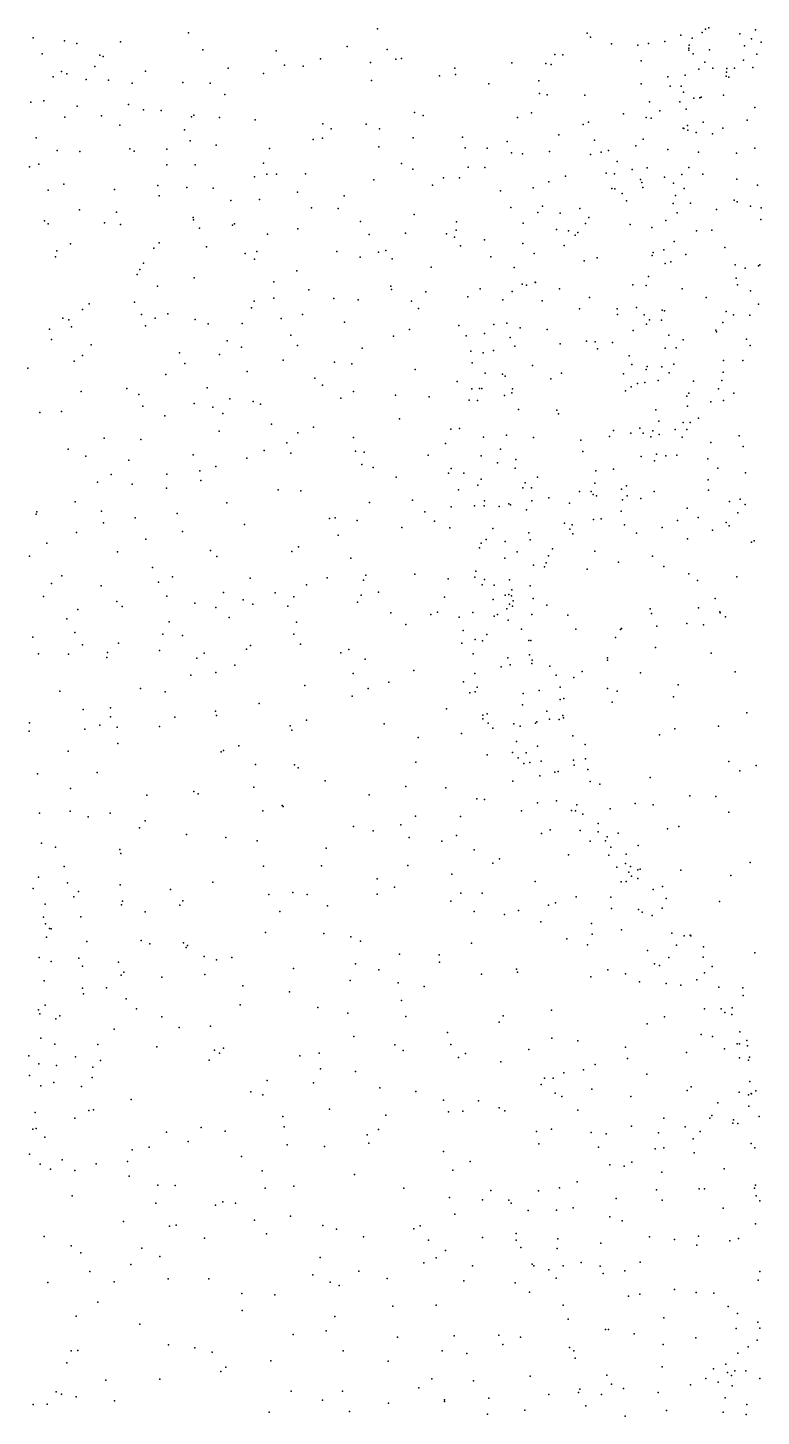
# Model space of a CAD drawing. Header units: metres. Extents: x -25 to 25, y -27.7 to 27.8.
# Drawn here: x 0.914 to 2.327, y -10.716 to -8.041 of the extents above; entities that cross this region are included whole.
import ezdxf

# ---------------------------------------------------------------- set-up
doc = ezdxf.new("R2010")
doc.units = ezdxf.units.M

msp = doc.modelspace()

# ---------------------------------------------------------------- linework, layer by layer
for p in [(1.5879, -8.0434, 19.661), (2.2195, -8.044, 19.3294), (2.2261, -8.0414, 16.4062), (2.3162, -8.0456, 19.0954), (0.9241, -8.0607, 20.0371), (0.9846, -8.0667, 15.1627), (1.0082, -8.0714, 3.7631), (1.0926, -8.0682, 15.3786), (1.2236, -8.0511, 19.6787), (1.9919, -8.0517, 16.2784), (1.9979, -8.0593, 15.8552), (2.0382, -8.0723, 19.4745), (2.0895, -8.0747, -0.6479), (2.1098, -8.072, 19.4254), (2.1414, -8.0677, 16.0892), (2.1718, -8.0554, 18.2782), (2.1881, -8.0747, 16.2258), (2.1942, -8.0617, 18.1756), (2.2132, -8.0503, 16.2847), (2.2856, -8.0531, 18.6816), (2.308, -8.0628, 17.4628), (2.327, -8.069, 4.568), (0.9413, -8.0916, 0.4979), (1.0526, -8.0943, 19.7585), (1.0588, -8.0967, 15.1942), (1.2512, -8.0839, 15.4695), (1.3926, -8.0861, 19.663), (1.4776, -8.1012, 19.6575), (1.5293, -8.0773, 15.5565), (1.6063, -8.083, 4.4379), (1.6228, -8.1017, 15.5838), (1.6341, -8.1004, 16.3145), (1.9295, -8.0927, 19.5439), (1.9446, -8.0933, 22.3053), (2.1874, -8.0809, 16.8367), (2.1874, -8.0846, 18.3844), (2.196, -8.0918, 16.9964), (2.227, -8.0839, 18.5983), (2.2947, -8.0762, 17.8761), (2.3183, -8.0923, 17.7584), (0.9788, -8.1259, 19.9438), (1.043, -8.116, 19.3734), (1.1409, -8.1251, 15.272), (1.2997, -8.1195, 19.6679), (1.4085, -8.1136, 23.3399), (1.4447, -8.1152, 3.988), (1.574, -8.1082, 19.0162), (1.7365, -8.1195, 19.6122), (1.8467, -8.1088, 19.581), (1.9122, -8.1102, 18.8834), (1.922, -8.1121, 15.7736), (2.0957, -8.105, 16.0119), (2.2067, -8.121, 19.2338), (2.2181, -8.1075, 16.5503), (2.234, -8.1194, 18.6902), (2.2599, -8.1266, 18.8271), (2.261, -8.12, 19.0848), (2.2753, -8.1191, 18.9289), (2.2927, -8.1039, 17.3257), (2.3107, -8.1178, 3.968), (0.9628, -8.1359, 23.3558), (0.9891, -8.1301, 14.9519), (1.0261, -8.1412, 19.8259), (1.0691, -8.1426, 15.016), (1.1149, -8.1482, 15.1252), (1.2128, -8.1471, 15.324), (1.2652, -8.1481, 15.3948), (1.3677, -8.1297, 15.4876), (1.5763, -8.1429, 23.246), (1.7074, -8.134, 15.6162), (1.7378, -8.1313, -0.1253), (1.8024, -8.1495, 15.6777), (1.8983, -8.1439, 4.5811), (2.0955, -8.1491, 18.8041), (2.1473, -8.136, 18.4443), (2.1516, -8.154, 18.5434), (2.1729, -8.1539, 18.2184), (2.1807, -8.133, 16.2123), (2.2594, -8.1348, -0.852), (2.2646, -8.1367, 17.2025), (0.9445, -8.1824, 20.0428), (1.2937, -8.1697, 4.3998), (1.8998, -8.1681, 19.5153), (1.9144, -8.1707, 3.9093), (1.9872, -8.1712, 19.4369), (2.1772, -8.1655, 21.3447), (2.1973, -8.1773, 19.1486), (2.2087, -8.1761, 16.3685), (2.211, -8.1751, 4.6049), (2.2541, -8.1711, 18.0642), (0.9199, -8.185, 19.4736), (1.0092, -8.1921, 14.85), (1.1079, -8.1889, 19.7669), (1.1371, -8.1994, 15.0114), (1.1709, -8.2007, 15.0896), (1.6589, -8.2049, 23.1307), (1.8841, -8.2055, 22.5528), (2.0616, -8.2069, 15.9433), (2.1118, -8.1841, 21.5151), (2.1317, -8.2014, 16.0909), (2.1703, -8.1839, 18.3114), (2.1823, -8.1979, 18.7351), (2.3148, -8.1947, 17.3381), (0.9851, -8.2135, 19.9693), (1.0557, -8.2111, 16.2304), (1.0912, -8.2293, 0.2111), (1.2294, -8.213, 19.7036), (1.2338, -8.2095, 15.2292), (1.283, -8.2144, 15.2976), (1.3518, -8.219, 15.3744), (1.4824, -8.2266, 19.1371), (1.4986, -8.236, 19.638), (1.5657, -8.2268, 15.5077), (1.5912, -8.2361, 19.6071), (1.6755, -8.2105, 19.5932), (1.8571, -8.2143, 15.6984), (1.9841, -8.2277, 16.2408), (1.9944, -8.2231, 22.0091), (2.1055, -8.2143, 19.2828), (2.115, -8.2154, 3.9233), (2.1768, -8.2349, 18.8241), (2.1777, -8.2351, 19.0463), (2.1847, -8.2295, 16.8034), (2.2151, -8.2229, 17.0028), (2.253, -8.2349, 17.0985), (2.3, -8.2194, 17.9421), (0.9299, -8.2534, 14.7293), (1.2155, -8.2378, 16.276), (1.2269, -8.2589, 23.2376), (1.4639, -8.2567, 15.4452), (1.4819, -8.2543, 23.1914), (1.6563, -8.2531, 15.5377), (1.7517, -8.2519, 3.9734), (1.8373, -8.2602, 19.4873), (1.9373, -8.2474, 19.4264), (2.0057, -8.2576, 18.9157), (2.0997, -8.2561, 18.5836), (2.1855, -8.2386, 18.9273), (2.2018, -8.2429, 16.4462), (2.2328, -8.2458, 16.1816), (0.9703, -8.2778, 20.0232), (1.0142, -8.2799, 3.8312), (1.1102, -8.2743, 14.8333), (1.1188, -8.2788, 19.8124), (1.1816, -8.2751, 19.3491), (1.277, -8.2677, 15.1695), (1.3798, -8.2739, 19.6745), (1.5903, -8.2709, 4.4419), (1.7564, -8.2727, 4.5298), (1.7988, -8.273, 15.6382), (1.8456, -8.282, 22.3897), (1.8669, -8.2841, 18.9809), (1.919, -8.28, 15.7389), (1.9978, -8.2852, 15.8261), (2.0183, -8.281, 19.3201), (2.0329, -8.2779, 21.8604), (2.0854, -8.2689, 18.418), (2.1469, -8.2759, 18.2404), (2.2064, -8.2812, 18.1471), (2.2793, -8.2829, 21.1813), (2.3149, -8.2731, 17.2893), (0.917, -8.3091, 20.1432), (0.9354, -8.3042, 23.1808), (1.1818, -8.3052, 3.9653), (1.2361, -8.3053, 19.7359), (1.3683, -8.302, 16.2816), (1.6342, -8.3027, 16.2782), (1.656, -8.3135, 19.5717), (1.7624, -8.31, 19.5071), (1.7944, -8.3104, 22.7275), (2.0495, -8.2989, 19.2298), (2.0786, -8.3142, 18.7478), (2.1073, -8.311, 18.8375), (2.1876, -8.3102, 16.5041), (0.983, -8.3428, 19.4984), (1.3505, -8.3283, 15.1978), (1.3744, -8.3236, 4.0212), (1.3933, -8.3235, 15.2741), (1.4488, -8.3225, 15.3439), (1.5806, -8.3344, 15.4542), (1.7149, -8.3305, 19.0858), (1.7457, -8.3304, 15.5653), (1.9175, -8.3384, 3.9484), (1.9497, -8.3275, 19.3432), (2.028, -8.3216, 18.5384), (2.0443, -8.323, 18.6364), (2.0942, -8.3339, 16.0045), (2.097, -8.3393, 18.3145), (2.1406, -8.329, 16.1477), (2.1582, -8.3406, 16.7537), (2.1737, -8.3243, 16.611), (2.2146, -8.3235, -0.66), (2.2802, -8.3331, 18.0004), (0.9534, -8.3543, 14.6544), (1.0807, -8.3531, 14.7265), (1.1642, -8.345, 14.8072), (1.1667, -8.3648, 19.8249), (1.22, -8.3488, 14.8848), (1.2709, -8.3503, 4.3846), (1.4334, -8.3578, 0.016), (1.5233, -8.3654, 15.3665), (1.6933, -8.3443, 22.8976), (1.8246, -8.3552, 16.2336), (1.8877, -8.3498, 22.2022), (2.0392, -8.3508, 18.411), (2.0451, -8.3517, 19.1258), (2.0593, -8.3604, 18.9589), (2.0986, -8.349, 21.6007), (2.1619, -8.3642, 16.8446), (2.1788, -8.3507, 16.3444), (2.3195, -8.3447, -0.7971), (1.0135, -8.3919, 19.9986), (1.085, -8.3964, 4.4002), (1.3052, -8.374, 14.992), (1.3601, -8.372, 15.1103), (1.4604, -8.3885, 15.2751), (1.512, -8.3895, 19.6463), (1.8446, -8.3873, 19.375), (1.9053, -8.3847, 4.5875), (1.9775, -8.3897, 18.6679), (2.0672, -8.3744, 15.9249), (2.157, -8.3801, 16.2284), (2.1907, -8.3792, 18.1432), (2.2407, -8.3913, 17.0758), (2.2751, -8.3735, 4.5449), (2.2806, -8.3764, 17.1627), (2.306, -8.3847, 17.9019), (2.3267, -8.3885, 16.1673), (0.9461, -8.4134, 3.7874), (0.9529, -8.4187, 20.1089), (1.0614, -8.4173, 14.6572), (1.0927, -8.4206, 19.9179), (1.2326, -8.407, 23.0751), (1.2329, -8.411, 14.8099), (1.3083, -8.4217, 19.7657), (1.3124, -8.4189, 19.3536), (1.5551, -8.4147, 4.0184), (1.6582, -8.4011, 19.5527), (1.7396, -8.4149, 22.4903), (1.8682, -8.4179, 15.6299), (1.8964, -8.3971, -0.1734), (1.9398, -8.3982, 19.2552), (1.9882, -8.4186, 19.0249), (1.9947, -8.4071, 15.7843), (2.0742, -8.4201, 18.2983), (2.1431, -8.4128, 16.6653), (2.1649, -8.3981, 16.4714), (2.3259, -8.4104, 17.3387), (1.2446, -8.4275, 0.0428), (1.376, -8.4389, 15.0228), (1.4344, -8.4284, 15.1712), (1.5713, -8.4395, 19.6116), (1.6418, -8.4371, 15.3949), (1.7209, -8.4383, 15.4729), (1.7358, -8.4446, 19.4737), (1.7394, -8.4312, 3.9878), (1.7941, -8.4496, 19.1481), (1.9324, -8.4297, 18.5716), (1.9555, -8.4328, 19.1234), (1.9683, -8.4408, 18.4134), (1.9734, -8.4355, 18.9198), (2.1162, -8.4261, 18.2178), (2.2024, -8.4327, 16.9928), (2.2318, -8.431, 21.2361), (0.9696, -8.4709, 16.065), (0.9959, -8.4575, 14.5894), (1.1569, -8.4658, 19.4596), (1.1671, -8.4554, 14.7125), (1.258, -8.4631, 19.8254), (1.3329, -8.4764, 14.8948), (1.3549, -8.4725, 22.9736), (1.5094, -8.4726, 19.6719), (1.5896, -8.4737, 4.3747), (1.6038, -8.4704, 22.7291), (1.7473, -8.4613, 4.4833), (1.8674, -8.4567, 19.2954), (1.8893, -8.4762, 18.6629), (1.9475, -8.461, 15.6947), (2.119, -8.474, 4.6044), (2.1394, -8.469, 16.5471), (2.1592, -8.4532, 16.8651), (2.257, -8.4643, 18.0181), (0.9674, -8.4826, 19.569), (1.1369, -8.495, 19.9304), (1.3504, -8.4871, 4.013), (1.5542, -8.4829, 15.2665), (1.6162, -8.4864, -0.0559), (1.6911, -8.5023, 19.5343), (1.8061, -8.4828, 19.3693), (1.8511, -8.5031, 15.5419), (1.9859, -8.4901, 18.3426), (2.0111, -8.4842, 21.8816), (2.1166, -8.4801, 16.1014), (2.1418, -8.4952, 16.2156), (2.1526, -8.4922, 16.3057), (2.1818, -8.4781, 18.1114), (2.2765, -8.4981, 17.1759), (2.3219, -8.5, 18.9184), (2.3244, -8.4979, 17.3642), (1.1244, -8.5164, 14.6462), (1.1298, -8.5068, 22.9473), (1.2347, -8.5227, 14.7346), (1.4324, -8.5097, 15.058), (2.1101, -8.5205, 16.0269), (2.2784, -8.5235, -0.5931), (2.2962, -8.5041, 17.2576), (1.164, -8.5389, 3.937), (1.388, -8.5307, 14.9578), (1.4551, -8.5463, 19.7614), (1.6132, -8.5388, 16.1831), (1.6144, -8.5453, 19.6237), (1.6807, -8.5501, 15.3323), (1.7857, -8.544, 15.4334), (1.8468, -8.5494, 19.2807), (1.8662, -8.5349, 19.1859), (1.8749, -8.5372, 18.8031), (1.8917, -8.5314, 19.0295), (1.8919, -8.532, 18.4193), (1.938, -8.5439, 22.0041), (2.0793, -8.5365, 15.8809), (2.1052, -8.5377, 16.6782), (2.1747, -8.5444, 16.9899), (2.2812, -8.5367, 17.8755), (2.3064, -8.5479, 21.0879), (1.0318, -8.5731, 3.8346), (1.1197, -8.5696, 16.0681), (1.3452, -8.5809, 4.2645), (1.3499, -8.5682, 19.8397), (1.388, -8.562, 16.1627), (1.5034, -8.5626, 19.3609), (1.5506, -8.5652, 15.1788), (1.6534, -8.5678, 19.2958), (1.6667, -8.582, 3.9903), (1.7615, -8.5597, 19.4212), (1.8292, -8.5657, 18.6323), (1.9049, -8.5674, 15.5329), (1.9768, -8.583, 15.6213), (1.9963, -8.5611, 18.26), (2.0492, -8.583, 18.1855), (2.0869, -8.5803, 19.1513), (2.2209, -8.5606, 3.8965), (2.3214, -8.5738, 17.5621), (0.9811, -8.6005, 4.3271), (0.9928, -8.6039, 15.9651), (1.0193, -8.5843, 20.0828), (1.1329, -8.5939, -0.0046), (1.1595, -8.601, 22.8009), (1.1836, -8.5921, 19.9491), (1.2361, -8.6031, 14.7034), (1.4023, -8.6016, 22.6613), (1.4429, -8.5937, 15.0108), (1.5242, -8.6081, 4.3134), (1.8367, -8.6102, 19.285), (2.0501, -8.5935, -0.2216), (2.1014, -8.5942, 16.8343), (2.1118, -8.604, 15.9329), (2.1348, -8.6046, 18.0751), (2.136, -8.585, 16.0836), (2.1405, -8.5864, -0.3654), (2.253, -8.6092, 19.0904), (2.2592, -8.5876, 4.4377), (2.2735, -8.594, 17.2605), (2.3047, -8.5949, 17.6911), (0.9555, -8.6218, 14.5231), (0.9983, -8.6176, 22.7927), (1.1404, -8.6153, 14.6229), (1.2612, -8.6115, 19.5045), (1.3267, -8.6112, 14.7994), (1.4206, -8.6334, 19.84), (1.6183, -8.6355, 15.19), (1.6495, -8.6224, 22.3143), (1.7445, -8.6151, 15.3329), (1.7587, -8.6347, 19.4943), (1.7938, -8.6305, 19.3831), (1.8118, -8.6131, 18.7258), (1.8628, -8.6195, 19.0036), (1.9143, -8.6226, 18.3046), (2.0804, -8.6247, 16.7329), (2.1061, -8.6125, 16.5143), (2.149, -8.6336, 16.2298), (2.2397, -8.6237, 17.1755), (2.2408, -8.6268, 17.8898), (0.9596, -8.6417, 20.176), (1.0361, -8.652, 14.5379), (1.2978, -8.6445, 3.9852), (1.3253, -8.6567, 19.8995), (1.4332, -8.6531, 22.5139), (1.5584, -8.6582, 15.1049), (1.8109, -8.6631, 18.8441), (1.8431, -8.6379, 19.2385), (1.8525, -8.6545, 19.1036), (1.9395, -8.6499, 16.0849), (1.9902, -8.6452, 21.7747), (2.0072, -8.6462, 3.8971), (2.0113, -8.6599, 21.6086), (2.0406, -8.6477, 15.6555), (2.1422, -8.6587, 16.016), (2.1631, -8.6581, 17.0519), (2.1765, -8.6425, 17.9834), (2.2989, -8.641, 17.5099), (2.3054, -8.6535, 16.0916), (1.003, -8.6837, -0.0431), (1.0191, -8.6725, 20.1202), (1.2059, -8.6676, 22.6473), (1.2162, -8.6879, 14.6573), (1.2833, -8.6709, 14.7252), (1.4056, -8.6818, 14.8879), (1.505, -8.6852, -0.0747), (1.538, -8.6887, 19.789), (1.7674, -8.6641, 18.4605), (1.7702, -8.6869, 18.7527), (1.7911, -8.6677, 3.9443), (2.0725, -8.6732, 21.3312), (2.0775, -8.6898, 16.6505), (2.1589, -8.6896, 19.2734), (2.2544, -8.6823, 17.8081), (2.2917, -8.6824, 17.601), (0.9138, -8.6973, 20.2496), (1.18, -8.709, 20.0095), (1.3363, -8.7032, -0.0839), (1.4671, -8.716, 14.9806), (1.6599, -8.6996, -0.0903), (1.7954, -8.7065, 19.4533), (1.8287, -8.7083, 18.9997), (1.8339, -8.7121, 19.3395), (1.8866, -8.692, 15.3916), (1.9424, -8.7067, -0.1568), (2.0616, -8.7079, 16.7341), (2.1056, -8.6994, 15.7776), (2.1069, -8.6938, 16.984), (2.1352, -8.6945, 15.8837), (2.1493, -8.7061, 16.2841), (2.2538, -8.7049, 17.3353), (1.0167, -8.7422, 14.5353), (1.1049, -8.7364, 14.5859), (1.2597, -8.7346, 22.4646), (1.4814, -8.7298, 19.8486), (1.5415, -8.7418, 16.0651), (1.7409, -8.7227, 18.6132), (1.7691, -8.7367, 22.1026), (1.784, -8.736, 19.4333), (1.7884, -8.736, 18.3598), (1.8465, -8.7443, 19.0786), (1.8476, -8.7366, 19.1836), (1.9215, -8.7177, 21.9023), (2.0654, -8.7406, 16.8219), (2.0767, -8.7332, 15.6219), (2.0886, -8.7268, 16.568), (2.1026, -8.7244, 4.4874), (2.1283, -8.7206, 17.9709), (2.1968, -8.7218, 17.1839), (2.2447, -8.7367, 17.4222), (2.2509, -8.7205, 17.6655), (1.1277, -8.748, 3.872), (1.1352, -8.7701, 19.6755), (1.2347, -8.7651, 15.9695), (1.3029, -8.756, 19.5963), (1.3478, -8.761, 19.9282), (1.3623, -8.7661, 14.8244), (1.5167, -8.7545, 3.9961), (1.6222, -8.7487, 15.1335), (1.6869, -8.7519, 19.6608), (1.764, -8.7589, 15.2377), (1.7803, -8.7592, 19.538), (1.8325, -8.7494, 15.3047), (2.1837, -8.7507, 16.1454), (2.1851, -8.7704, 17.273), (2.1875, -8.7451, 16.0464), (2.2299, -8.762, 17.5692), (2.2545, -8.759, 21.0097), (2.2744, -8.745, 4.2005), (0.9368, -8.7824, 14.5244), (0.9791, -8.7806, 19.7534), (1.178, -8.7888, 20.0426), (1.2704, -8.7719, 14.7151), (1.2895, -8.7842, 4.1457), (1.6298, -8.7948, 19.7445), (1.8596, -8.7764, 18.2256), (1.9331, -8.7777, 15.3777), (1.9365, -8.7848, 4.432), (2.1242, -8.7772, 19.4337), (2.2063, -8.7933, 15.946), (1.2826, -8.8186, 3.98), (1.3833, -8.8049, 15.9914), (1.4342, -8.8213, -0.1169), (1.4646, -8.8109, 19.8877), (1.7287, -8.8142, 18.4486), (1.7454, -8.8134, 18.6591), (2.0421, -8.8172, 16.7883), (2.076, -8.8224, 16.6231), (2.0932, -8.8124, 16.5363), (2.0996, -8.8224, 15.5654), (2.1182, -8.8175, 3.8443), (2.1297, -8.7989, -0.3392), (2.1609, -8.8151, 15.6861), (2.1766, -8.8015, 16.2919), (2.1834, -8.8154, 17.4042), (2.1898, -8.8018, 15.8227), (1.0611, -8.8316, 14.5761), (1.1315, -8.8341, 14.6268), (1.4132, -8.8409, 14.8957), (1.5413, -8.8303, 4.2111), (1.7189, -8.8419, 19.654), (1.7918, -8.8299, 21.9616), (1.836, -8.8262, 19.3886), (1.8879, -8.8305, 21.7327), (1.9796, -8.8356, 18.0109), (2.0348, -8.8287, 17.9461), (2.1145, -8.8293, 21.0944), (2.1306, -8.8247, 17.2197), (2.1748, -8.8299, 17.5122), (2.2296, -8.8403, 16.1005), (2.2843, -8.8272, 19.4994), (2.2922, -8.8479, 20.874), (0.9918, -8.853, 22.3489), (1.0256, -8.8664, 20.1483), (1.1083, -8.8743, 20.1018), (1.2322, -8.8639, 20.0328), (1.3358, -8.8701, 14.7977), (1.3692, -8.8558, 19.9467), (1.4207, -8.8607, 22.2185), (1.5455, -8.8568, 19.5984), (1.5618, -8.8587, 15.0371), (1.6852, -8.8644, 15.1156), (1.7877, -8.866, 18.7932), (1.8246, -8.8528, 19.4747), (1.854, -8.8731, 18.1278), (1.9833, -8.8575, 15.3733), (2.0958, -8.8674, 17.7985), (2.1216, -8.8754, 16.4441), (2.1254, -8.8624, 17.3059), (2.1433, -8.8657, 17.6155), (2.1643, -8.8647, 16.3585), (2.2242, -8.8715, 16.1902), (1.0742, -8.9017, -0.1754), (1.1817, -8.9009, 15.8134), (1.2455, -8.8949, 22.235), (1.2759, -8.8864, 14.7375), (1.5577, -8.8826, 19.8324), (1.5793, -8.8885, 22.1049), (1.7245, -8.8992, 18.4016), (1.7296, -8.8901, 4.3263), (1.7537, -8.8994, 18.2891), (1.8186, -8.8791, 18.8803), (1.8527, -8.8896, 19.0341), (2.0085, -8.8948, 17.8839), (2.0426, -8.8912, 17.1058), (2.2433, -8.8898, 15.8137), (2.2964, -8.8985, 3.9917), (1.0482, -8.9166, 19.8697), (1.1151, -8.9206, 14.6378), (1.1814, -8.9279, 20.0701), (1.2473, -8.9133, -0.1711), (1.396, -8.9311, 14.8841), (1.6235, -8.9069, 19.782), (1.7438, -8.9311, 18.5545), (1.7812, -8.9222, 19.5907), (1.7871, -8.9109, 19.6228), (1.8679, -8.9277, 19.3414), (1.8724, -8.9181, 19.2314), (1.8845, -8.9277, 16.0021), (1.8956, -8.9068, 3.874), (2.0061, -8.9187, 16.8076), (2.0579, -8.9301, 17.691), (2.0671, -8.9234, 15.418), (2.2248, -8.9119, 19.7042), (1.0051, -8.9542, 15.6296), (1.2974, -8.9564, 14.7967), (1.4402, -8.9333, 19.9283), (1.5721, -8.956, 15.9237), (1.6554, -8.9514, -0.129), (1.7939, -8.9528, 18.1461), (1.8849, -8.9526, 21.1933), (1.9178, -8.9469, 17.9277), (1.9577, -8.957, 19.6988), (1.9768, -8.9348, 16.9389), (1.9991, -8.9348, 17.0428), (2.003, -8.9406, 15.3461), (2.0093, -8.9427, -0.2313), (2.0598, -8.9508, 17.384), (2.0688, -8.9427, 17.5986), (2.0947, -8.9478, 16.5492), (2.1209, -8.9344, 16.0562), (2.2252, -8.9318, 15.6513), (2.2656, -8.9538, 15.7571), (2.2863, -8.9494, 15.9647), (0.9301, -8.978, 20.0163), (0.9311, -8.9737, 4.1933), (1.0557, -8.9727, 22.0838), (1.2016, -8.9772, 14.7264), (1.6789, -8.9735, 15.0819), (1.7299, -8.9642, 21.7878), (1.7745, -8.9623, 21.6106), (1.7932, -8.962, 18.7259), (1.8219, -8.9636, 18.8071), (1.8404, -8.9585, 18.9153), (1.8442, -8.9599, 19.4587), (1.8749, -8.9696, 19.1145), (2.0571, -8.9725, 16.6369), (2.1842, -8.9668, 15.5573), (2.2052, -8.9849, 16.3745), (2.282, -8.9755, -0.5764), (2.2958, -8.9598, 15.8793), (1.0595, -8.9948, 14.6424), (1.1209, -8.9852, 20.1033), (1.212, -9.0115, 22.0436), (1.3316, -8.9983, 19.8181), (1.495, -8.9866, 4.1575), (1.5062, -8.9852, 14.9799), (1.5487, -8.9904, 19.7264), (1.6348, -9.0039, 19.775), (1.6974, -8.9917, 3.9601), (1.7273, -9.0042, 21.3687), (1.81, -9.0058, 15.15), (1.9482, -8.9958, 15.2628), (1.9584, -9.0072, 17.0907), (1.963, -8.9985, 4.3282), (2.0037, -8.9883, 17.6379), (2.0183, -8.9874, 17.4738), (2.0636, -8.999, 15.3715), (2.1364, -9.0039, 15.4399), (2.1655, -8.9905, -0.4516), (2.233, -9.0092, 3.8017), (2.2593, -8.994, 20.7532), (2.2654, -9.0009, 16.2466), (0.9507, -9.0342, 14.6285), (1.0075, -9.0134, 20.1597), (1.1416, -9.0265, 15.6751), (1.5118, -9.0189, 21.9519), (1.7871, -9.0342, 18.2377), (1.7968, -9.0267, 18.6123), (1.8337, -9.031, 19.5182), (1.8795, -9.0143, 19.2759), (1.882, -9.0276, 19.1928), (1.9641, -9.0158, 16.9003), (2.0865, -9.0146, 4.1956), (2.1852, -9.0255, 4.0547), (2.3082, -9.0319, 16.1441), (2.3136, -9.0294, 15.7941), (0.9173, -9.0592, -0.2717), (1.0868, -9.0505, 20.0195), (1.2656, -9.0481, 20.0301), (1.2779, -9.0595, 14.8361), (1.4223, -9.05, 15.8156), (1.4355, -9.0414, 19.9338), (1.5363, -9.063, 21.8042), (1.784, -9.0428, 18.45), (1.8331, -9.063, 18.7168), (1.8565, -9.0508, 19.4227), (1.9168, -9.0583, 17.2382), (1.9251, -9.0447, 16.9877), (2.0062, -9.0492, 19.833), (2.1175, -9.059, 20.8393), (1.1544, -9.0809, 14.7566), (1.7771, -9.0878, 18.0757), (1.8884, -9.0767, 17.1341), (1.9097, -9.0795, 17.4157), (1.9126, -9.072, 17.5899), (1.9918, -9.0843, 16.812), (2.0519, -9.0704, -0.3195), (2.1391, -9.0791, 16.5592), (0.9593, -9.1119, 14.6735), (0.9797, -9.0969, 20.1705), (1.0553, -9.1165, 20.1748), (1.1655, -9.1091, 20.08), (1.1927, -9.0988, 21.8749), (1.3423, -9.1017, 21.8367), (1.4507, -9.1144, 14.9647), (1.4908, -9.1006, 19.9005), (1.5605, -9.1055, 21.2388), (1.565, -9.0958, 21.5101), (1.6598, -9.094, 19.7558), (1.7241, -9.1026, 15.0877), (1.775, -9.0996, 19.6083), (1.7891, -9.1144, 17.8804), (1.7937, -9.1039, 17.9911), (1.8125, -9.1147, 18.3646), (1.8419, -9.1046, 15.147), (1.8819, -9.1161, 20.9365), (2.1872, -9.0934, 20.0217), (2.2039, -9.1057, 15.4408), (2.2799, -9.0987, 16.3353), (0.944, -9.1367, 21.5281), (1.182, -9.1362, 21.7086), (1.2912, -9.1293, -0.2391), (1.329, -9.1432, 21.5792), (1.3903, -9.1296, 19.9641), (1.4262, -9.1373, 21.4351), (1.5561, -9.134, 19.8411), (1.5897, -9.1285, 19.8925), (1.717, -9.1381, 20.9684), (1.8105, -9.1425, 17.6881), (1.8334, -9.1344, 18.5068), (1.8409, -9.1326, 19.4963), (1.8457, -9.1356, 18.6571), (1.8463, -9.1241, 17.5109), (1.8489, -9.1452, 17.302), (1.8877, -9.1408, 19.1533), (2.2384, -9.1406, 20.3065), (1.01, -9.1618, 14.734), (1.0857, -9.1464, 20.1065), (1.0954, -9.1561, 21.4656), (1.2355, -9.1498, 14.858), (1.2761, -9.1579, 20.0141), (1.3474, -9.1518, 21.291), (1.4146, -9.1552, 21.1444), (1.5493, -9.1476, 21.033), (1.6135, -9.1682, 19.785), (1.6905, -9.1712, 19.7078), (1.7033, -9.1669, -0.1476), (1.7711, -9.1674, 4.3036), (1.8191, -9.1715, 17.5892), (1.8367, -9.1606, 17.4167), (1.8417, -9.1512, 17.206), (1.8477, -9.1554, 17.1102), (1.885, -9.1715, 19.0607), (1.9141, -9.1533, 15.9706), (2.1132, -9.1602, 20.6789), (2.1158, -9.1697, 16.6388), (2.2059, -9.1586, 20.4701), (2.2472, -9.1663, 16.1785), (2.2476, -9.1684, 3.8085), (0.989, -9.18, 15.5346), (1.1862, -9.1857, 20.2608), (1.3018, -9.1772, 14.9176), (1.4316, -9.1861, 15.72), (1.6423, -9.1907, 4.2211), (1.745, -9.1766, 19.9518), (1.8126, -9.1745, 18.181), (1.8396, -9.1824, 18.2965), (1.9543, -9.1728, 20.7953), (2.0575, -9.1981, 20.1171), (2.1258, -9.1939, -0.449), (2.1834, -9.1887, 16.5652), (2.2157, -9.1913, 15.4084), (2.2581, -9.176, 16.4447), (0.9236, -9.2153, 14.7692), (1.0044, -9.2062, 21.1795), (1.1739, -9.2096, 21.1397), (1.2119, -9.2118, 15.6062), (1.4266, -9.2096, 19.9207), (1.7528, -9.2022, 19.6153), (1.7755, -9.2193, 17.8909), (1.7897, -9.2219, 15.1051), (1.7986, -9.2102, 18.0029), (1.8648, -9.1994, 18.7693), (1.879, -9.2213, 18.6722), (1.883, -9.2216, 18.8852), (1.97, -9.1996, 15.2088), (2.0465, -9.2156, 15.2637), (2.0558, -9.2004, 16.0726), (0.9342, -9.2473, -0.3453), (0.992, -9.2476, 14.817), (1.0191, -9.2297, 20.1207), (1.0672, -9.2443, 20.8472), (1.0888, -9.2269, 3.9997), (1.1678, -9.2408, 20.4592), (1.2534, -9.2458, 4.1098), (1.335, -9.2383, 20.8591), (1.3427, -9.2308, 20.1888), (1.4396, -9.2286, -0.1937), (1.5172, -9.2451, 15.0413), (1.5321, -9.2386, 20.8277), (1.7499, -9.2269, 4.0055), (1.7718, -9.2469, 17.7409), (1.8804, -9.2493, 19.2485), (2.1235, -9.2352, 15.3083), (2.2306, -9.2457, -0.56), (1.0661, -9.2543, 14.8573), (1.2393, -9.2557, 20.6805), (1.3128, -9.2691, 19.9599), (1.5642, -9.2577, 4.0506), (1.8261, -9.2724, 17.1213), (1.8387, -9.2548, 19.4411), (1.8434, -9.2686, 18.1284), (1.8847, -9.2655, 18.9907), (1.8858, -9.2593, 18.3691), (1.9199, -9.2706, 4.199), (2.031, -9.2547, 20.5599), (2.031, -9.2595, 16.7938), (1.228, -9.2884, 20.0027), (1.2762, -9.2833, 14.9834), (1.541, -9.2851, 19.8233), (1.6092, -9.302, 15.0643), (1.6574, -9.2793, 20.1384), (1.7535, -9.3013, 17.6188), (1.7752, -9.2849, 17.4985), (1.9322, -9.2884, 3.9975), (1.9661, -9.2926, 16.8869), (1.9822, -9.2815, 20.2994), (2.0942, -9.2837, 16.7271), (2.277, -9.2816, 15.4261), (0.9755, -9.3192, 20.1179), (1.1309, -9.3142, 15.5023), (1.1787, -9.3205, 14.9685), (1.4475, -9.3081, 20.4239), (1.539, -9.3284, 15.6683), (1.5695, -9.3138, 20.5459), (1.7654, -9.3225, 15.1032), (1.776, -9.3204, 20.5143), (1.7798, -9.3113, 20.228), (1.8686, -9.3233, 19.3064), (1.8993, -9.3177, 18.2518), (1.9393, -9.3115, 15.1729), (2.0307, -9.314, 15.2273), (2.0493, -9.3189, -0.3557), (2.1577, -9.3303, 15.3052), (2.1671, -9.3067, 16.6501), (1.0206, -9.3546, 14.9494), (1.0734, -9.3514, -0.3526), (1.2756, -9.3576, 19.952), (1.3597, -9.3428, 15.5774), (1.7207, -9.3532, 19.6092), (1.8672, -9.3451, 18.074), (1.9138, -9.3575, 18.8685), (1.9394, -9.335, 18.6048), (1.9469, -9.3334, 15.9922), (2.0399, -9.34, 16.8193), (0.9172, -9.3798, 4.2742), (1.0529, -9.3847, 3.969), (1.0733, -9.3683, 4.1763), (1.197, -9.369, 19.9848), (1.2776, -9.3662, 15.0358), (1.4194, -9.3856, 15.0696), (1.4508, -9.3748, 4.172), (1.6007, -9.3819, 4.2882), (1.7903, -9.3653, 4.2595), (1.7906, -9.3722, 17.5412), (1.799, -9.3628, 17.3692), (1.8008, -9.3804, 19.4712), (1.8505, -9.3822, 17.1837), (1.8919, -9.3807, 19.0536), (1.8945, -9.378, 17.0794), (1.9192, -9.3729, 18.1891), (1.9374, -9.3737, 18.7624), (1.9449, -9.3661, 18.3317), (1.9458, -9.3706, 16.9651), (2.2993, -9.3607, 16.5323), (0.9164, -9.3961, 20.1004), (1.0235, -9.392, 20.0548), (1.0859, -9.3886, 15.0103), (1.1679, -9.3868, 15.0284), (1.4223, -9.3939, 19.8677), (1.6663, -9.4082, -0.1348), (1.7498, -9.4009, 19.5374), (1.8101, -9.3901, 17.7329), (1.8624, -9.3863, 17.9761), (1.9637, -9.4051, 18.6603), (2.1308, -9.4033, 16.7421), (2.1607, -9.3913, -0.4795), (2.2448, -9.3867, 16.6075), (0.9915, -9.4344, 15.0596), (1.0875, -9.42, 20.0066), (1.2863, -9.4361, 15.0833), (1.2911, -9.4333, -0.2786), (1.3202, -9.4241, 19.9054), (1.8476, -9.4372, 17.6544), (1.8552, -9.416, 17.8668), (1.8739, -9.4377, 17.3488), (1.8959, -9.4252, 18.9707), (1.9875, -9.4217, 18.4142), (1.3525, -9.4601, 4.0615), (1.428, -9.4611, 15.5056), (1.6614, -9.4555, 15.0929), (1.799, -9.4417, 15.1075), (1.8589, -9.4476, 17.5649), (1.8695, -9.4586, 17.7552), (1.8811, -9.4566, 15.1324), (1.9028, -9.4541, 17.2408), (1.9655, -9.452, 18.1717), (1.9667, -9.4614, 17.0716), (1.9887, -9.4497, 16.9765), (2.2647, -9.4546, 15.3363), (2.317, -9.4625, 16.2544), (0.9328, -9.4781, 20.0445), (1.0477, -9.4757, 15.3711), (1.4345, -9.4667, 15.0947), (1.4865, -9.4916, 19.7617), (1.8484, -9.4926, 19.2148), (1.9006, -9.4819, 17.465), (1.9295, -9.4749, 18.8796), (1.9355, -9.4735, 17.153), (1.9931, -9.4698, 18.2511), (2.1128, -9.4854, 16.8188), (2.2859, -9.4725, 16.6114), (0.9959, -9.5066, 4.3294), (1.1431, -9.5194, 15.1409), (1.2339, -9.512, 15.1239), (1.242, -9.5166, 19.9018), (1.3496, -9.5037, 19.8482), (1.5715, -9.5188, 19.6572), (1.6423, -9.5025, 19.5957), (1.7196, -9.5055, 19.493), (1.9974, -9.4933, 18.6656), (2.016, -9.4984, 18.5505), (1.4039, -9.5395, 19.7906), (1.4057, -9.5415, 15.1244), (1.7791, -9.5267, 15.1169), (1.794, -9.5277, 19.348), (1.8959, -9.5342, 18.9823), (1.9323, -9.5302, 17.7069), (1.9718, -9.5379, 17.2523), (2.036, -9.5458, 18.2327), (2.0839, -9.5353, 16.8957), (2.1188, -9.5379, 15.2127), (2.1894, -9.5207, 16.7439), (2.2395, -9.522, 15.2813), (0.9365, -9.554, 19.9947), (0.9952, -9.5501, 15.2206), (1.0301, -9.5608, 19.9448), (1.0727, -9.5539, -0.334), (1.1403, -9.5691, 4.329), (1.367, -9.5493, 15.3926), (1.6609, -9.56, 4.1), (1.7478, -9.5604, 5.2098), (1.8649, -9.5495, 15.8493), (1.9617, -9.5488, 17.8783), (1.9694, -9.5495, 18.8026), (1.983, -9.5558, 17.9595), (2.2648, -9.5524, 16.678), (1.1292, -9.5824, 19.897), (1.2194, -9.595, 15.1959), (1.5414, -9.5798, 15.1182), (1.579, -9.588, -0.1158), (1.6326, -9.5762, 15.5142), (1.7399, -9.5969, 19.361), (1.9036, -9.5933, 5.3129), (1.9205, -9.586, 18.9176), (1.9783, -9.5874, 15.1454), (2.0129, -9.5903, 18.6946), (2.0131, -9.5739, 17.1744), (2.0302, -9.5995, 17.2939), (2.0512, -9.5925, 17.0954), (2.1461, -9.584, 16.8479), (2.168, -9.5795, -0.4315), (0.9403, -9.6121, 15.3025), (0.9675, -9.6196, 4.4558), (1.0914, -9.624, 15.2496), (1.2954, -9.601, 19.8108), (1.3557, -9.607, 15.1602), (1.489, -9.6216, 19.6467), (1.6484, -9.601, 19.4972), (1.7115, -9.6077, 15.1135), (1.7736, -9.6246, 15.6813), (1.9973, -9.6077, 17.7011), (2.0267, -9.6075, 18.0336), (2.0375, -9.6198, 17.4225), (2.0896, -9.6164, 16.965), (1.0933, -9.6316, 3.9804), (1.8099, -9.6502, 15.1123), (1.8227, -9.6422, 19.1402), (1.9556, -9.6345, 18.844), (2.0334, -9.6347, 17.6091), (2.0656, -9.6508, 18.1073), (2.0666, -9.6328, 16.059), (2.3055, -9.6489, 16.6689), (0.9347, -9.677, 3.9496), (0.9839, -9.6567, 19.8875), (1.3683, -9.6564, 4.2881), (1.48, -9.6552, 15.1598), (1.6459, -9.6551, 5.3738), (1.731, -9.6718, 19.2865), (2.0488, -9.6582, 18.5785), (2.0719, -9.6679, 18.4257), (2.0753, -9.6567, 18.341), (2.0768, -9.6755, 18.1964), (2.0891, -9.6799, 17.5213), (2.0895, -9.663, 17.3558), (2.0936, -9.6619, 17.1609), (2.1721, -9.664, 15.1943), (2.2682, -9.6742, 16.2341), (0.9245, -9.6993, 5.0843), (0.9904, -9.6879, 15.128), (1.0113, -9.7048, 15.3606), (1.0918, -9.692, 15.3119), (1.1887, -9.701, 15.1562), (1.2707, -9.6868, -0.2101), (1.4242, -9.7067, -0.1452), (1.5869, -9.6804, 19.4793), (1.6207, -9.6963, 15.3368), (1.8913, -9.6857, 18.9663), (2.0573, -9.686, 15.1387), (2.0665, -9.6854, 18.0241), (2.1185, -9.7008, 17.4375), (2.1368, -9.6954, 16.964), (0.9471, -9.7291, 15.4237), (1.0025, -9.715, 5.3015), (1.0946, -9.7308, 19.792), (1.0963, -9.7234, 4.4495), (1.2065, -9.7314, 19.7435), (1.2124, -9.7227, 15.2748), (1.3783, -9.7109, 19.6471), (1.4524, -9.7105, 15.2255), (1.4915, -9.7322, 19.5337), (1.5873, -9.7098, 15.1465), (1.7288, -9.7236, 15.1258), (1.7479, -9.708, 15.5359), (1.7891, -9.7084, 5.4522), (1.9173, -9.7311, 15.8069), (1.9306, -9.727, 15.1172), (1.9705, -9.7152, 18.8072), (2.0374, -9.7156, 5.4542), (2.1438, -9.7187, 17.0557), (2.2467, -9.7239, 16.7775), (0.9443, -9.7545, 21.463), (1.016, -9.7534, -0.2783), (1.1403, -9.7442, 5.1719), (1.3992, -9.7434, 5.1037), (1.7738, -9.7435, 19.1479), (1.8322, -9.7489, 15.1168), (1.8591, -9.7414, -0.1392), (2.0383, -9.7375, 18.6707), (2.0904, -9.7397, 18.34), (2.0977, -9.7444, 17.9591), (2.1166, -9.7513, 17.8266), (2.1364, -9.7369, 17.5881), (0.9479, -9.7672, 21.5987), (0.9557, -9.776, 19.8037), (0.959, -9.7767, 14.9338), (1.3717, -9.784, 15.0654), (1.4845, -9.7858, 15.2079), (1.9025, -9.7631, 18.9182), (2.0002, -9.7663, 5.1729), (2.0014, -9.7868, 15.1154), (2.0576, -9.7788, 18.5945), (2.1549, -9.7851, 17.7124), (0.9499, -9.793, 21.6807), (1.0273, -9.8015, 19.7555), (1.1325, -9.7993, 4.7912), (1.1493, -9.8057, 14.9593), (1.2136, -9.8036, 19.6577), (1.2193, -9.8126, 4.1208), (1.2215, -9.8088, 15.3267), (1.5363, -9.7924, 15.1252), (1.5548, -9.8008, 4.9349), (1.7685, -9.8046, 15.1215), (1.9524, -9.796, 18.8281), (1.9922, -9.8073, 18.7506), (2.164, -9.808, -0.3132), (2.1784, -9.7901, 17.5363), (2.1902, -9.7889, 17.0508), (2.1916, -9.7902, 17.2809), (2.2159, -9.8112, 15.163), (0.9357, -9.8322, 15.4974), (0.9592, -9.8396, 21.4942), (1.0122, -9.8333, 5.4384), (1.2539, -9.8303, 4.8998), (1.2777, -9.8363, 19.5838), (1.3067, -9.8322, 15.2891), (1.6301, -9.8255, 19.2554), (1.7066, -9.827, 19.1575), (2.1079, -9.8188, 5.3137), (2.1487, -9.832, 18.0147), (2.2151, -9.8315, 17.3926), (2.3149, -9.8233, 16.7066), (1.0192, -9.8484, 4.0396), (1.0886, -9.8408, 15.4226), (1.0937, -9.866, 4.1932), (1.0991, -9.86, 19.6528), (1.255, -9.8648, -0.1425), (1.4261, -9.8532, 19.4376), (1.5452, -9.8445, 15.191), (1.5905, -9.8557, -0.061), (1.7071, -9.8408, 15.2121), (1.7878, -9.8641, 19.009), (1.8553, -9.8544, 15.5407), (1.8573, -9.86, 15.1062), (2.0317, -9.8559, 18.6637), (2.0653, -9.8633, 18.5681), (2.1216, -9.8441, 18.2425), (2.1309, -9.8472, 5.6522), (2.2179, -9.8613, 17.6008), (2.2324, -9.8494, 16.8725), (0.9455, -9.8771, 21.3812), (1.019, -9.8913, 19.6603), (1.0655, -9.8903, 4.3944), (1.1719, -9.8699, 19.6048), (1.328, -9.8865, 19.479), (1.5352, -9.8761, 19.2911), (1.6276, -9.8805, 5.4212), (1.6773, -9.888, 15.0661), (1.9985, -9.8694, 15.8822), (2.0922, -9.8791, 18.4234), (2.1436, -9.8822, 15.1169), (2.1721, -9.8855, 18.0895), (2.2028, -9.8753, 17.8067), (2.245, -9.8893, 17.178), (2.2913, -9.8906, 15.1688), (1.0213, -9.9018, 15.4907), (1.1031, -9.9118, 14.7151), (1.418, -9.8982, 15.2634), (1.6339, -9.9149, 19.1487), (2.2922, -9.9051, 16.7521), (0.9346, -9.933, 4.1572), (0.9372, -9.9404, 21.3085), (0.9471, -9.9241, 21.7502), (0.9753, -9.9444, 21.5958), (1.1232, -9.9309, 15.4541), (1.172, -9.9463, 5.294), (1.3233, -9.9229, 15.3242), (1.4725, -9.9286, 14.8874), (1.5308, -9.9395, 15.2304), (1.642, -9.9459, 15.167), (1.8299, -9.9443, 15.16), (1.9227, -9.9332, 5.0683), (2.1403, -9.9463, 18.2866), (2.2178, -9.9311, 17.9382), (2.2498, -9.9306, 17.6992), (2.2571, -9.9378, 5.3818), (2.2706, -9.942, 17.546), (2.271, -9.9288, 17.371), (0.9682, -9.9503, 21.4293), (1.0804, -9.9702, 19.5245), (1.2054, -9.9667, 5.0315), (1.2657, -9.9641, 19.3879), (1.8222, -9.9565, 15.1111), (2.1073, -9.9599, 18.3836), (0.9393, -9.9871, 21.8062), (0.9662, -9.999, 21.7086), (1.0485, -9.9993, 14.4163), (1.5423, -9.9843, 19.1528), (1.6213, -9.9999, 14.7966), (1.7223, -9.9766, 19.0177), (1.7289, -9.9996, 5.0876), (1.9238, -9.9872, 15.6595), (1.9735, -9.9928, 18.7155), (2.2113, -9.9801, 18.1005), (2.233, -9.9839, 15.1246), (2.2805, -9.9986, 17.7484), (2.2851, -9.9985, 17.0173), (2.2858, -9.9751, 17.6253), (2.2992, -9.9918, 17.2974), (0.9159, -10.0217, 4.6941), (1.0061, -10.0231, 4.8933), (1.1626, -10.0041, 19.415), (1.2738, -10.0104, 19.3167), (1.2835, -10.0165, -0.0529), (1.2909, -10.0068, 14.6443), (1.4378, -10.0215, 19.1938), (1.4751, -10.0161, -0.0238), (1.6372, -10.0112, 19.0573), (1.7437, -10.0244, 15.1371), (1.7574, -10.0166, 5.5174), (1.8792, -10.0094, 14.8964), (2.0656, -10.0049, 18.5241), (2.0693, -10.0264, 16.006), (2.1827, -10.0147, 18.2241), (2.2564, -10.0076, 17.9304), (2.285, -10.0253, 16.9206), (2.3004, -10.0021, 17.4808), (2.3044, -10.0238, 17.1947), (0.9353, -10.0371, 21.3335), (0.9693, -10.0402, 21.6129), (1.0394, -10.0435, 15.5604), (1.0538, -10.0305, 5.2375), (1.2632, -10.0297, 5.1898), (1.4778, -10.0464, 5.1549), (1.5453, -10.0516, 19.0815), (1.8252, -10.0327, 18.8639), (1.9468, -10.0544, 5.6926), (1.9845, -10.0481, 15.8343), (2.0069, -10.0382, 15.0892), (2.3025, -10.0297, -0.2787), (0.9172, -10.059, 15.6398), (0.9389, -10.079, 19.6002), (0.9638, -10.0725, 21.5251), (1.0176, -10.0806, 14.1722), (1.0376, -10.0631, -0.1213), (1.3749, -10.0688, 15.35), (1.4645, -10.0733, 19.1195), (1.9031, -10.0763, 15.4943), (1.9092, -10.0644, 15.3312), (1.9258, -10.0641, 15.0936), (2.1065, -10.0569, 18.4023), (2.1919, -10.0813, 15.108), (2.3049, -10.0707, 16.7788), (1.1133, -10.1058, 15.5506), (1.3435, -10.0905, 19.1766), (1.367, -10.0968, 14.5397), (1.5919, -10.0828, 5.3195), (1.6616, -10.0904, 15.1873), (1.7145, -10.1068, 18.9177), (1.9302, -10.0935, 14.7423), (1.9428, -10.1, 18.6892), (2.0004, -10.0858, 18.6219), (2.0755, -10.0997, 18.477), (2.1843, -10.088, 5.9942), (2.2845, -10.0916, 17.893), (2.3022, -10.0965, 17.7856), (2.3077, -10.0942, 16.3576), (2.3084, -10.0949, 17.0609), (2.3164, -10.0885, 17.6193), (0.9281, -10.1304, 21.7571), (1.0315, -10.1269, 15.62), (1.0402, -10.1251, 19.4421), (1.4949, -10.124, 15.3011), (1.7244, -10.1295, 5.1821), (1.7522, -10.1281, 15.1523), (1.7821, -10.1081, 14.6346), (1.8222, -10.1214, -0.1301), (1.8329, -10.1271, 18.7917), (1.9739, -10.1261, 15.0255), (2.2432, -10.1121, 14.4296), (2.3029, -10.1185, 16.8856), (0.9297, -10.1614, 21.3932), (1.0046, -10.1417, 14.02), (1.2478, -10.1597, 14.3146), (1.4053, -10.1384, 19.0838), (1.408, -10.1584, 15.3678), (1.6037, -10.1359, -0.0418), (2.0773, -10.1569, 15.0868), (2.1391, -10.1412, 18.3335), (2.1806, -10.1584, 14.2484), (2.2282, -10.1412, 18.1632), (2.2317, -10.1363, 6.1515), (2.2723, -10.1513, 18.0454), (2.2734, -10.1444, 13.6856), (2.282, -10.152, 15.1304), (2.3233, -10.1385, 16.7146), (0.9238, -10.1625, 15.6858), (0.9465, -10.178, 21.4952), (1.1809, -10.1686, 19.235), (1.2228, -10.1864, 19.1544), (1.294, -10.1662, 15.4668), (1.5678, -10.1735, 18.9655), (1.5898, -10.1633, 15.2515), (1.8942, -10.1671, 5.1438), (1.9232, -10.1625, 15.0984), (1.9994, -10.1693, -0.1659), (2.0284, -10.1717, 18.5313), (2.1288, -10.1696, 5.1251), (2.1961, -10.1812, 18.2566), (2.2095, -10.167, 14.0572), (0.9174, -10.2105, 21.7082), (1.1151, -10.2026, 19.2941), (1.1475, -10.1975, 15.5886), (1.4138, -10.1928, 14.3798), (1.4856, -10.1963, 18.9953), (1.5712, -10.1895, 14.4373), (1.7147, -10.2054, 18.8417), (1.8985, -10.1911, 18.6924), (2.0137, -10.1972, 14.3126), (2.1227, -10.2005, 14.8579), (2.1391, -10.1986, 13.8359), (2.1978, -10.2085, 13.4414), (2.3075, -10.1904, 17.9088), (2.3149, -10.1988, 16.7903), (0.938, -10.23, -0.1007), (0.9574, -10.2397, 13.5945), (0.9804, -10.2219, 19.4782), (1.0455, -10.2295, 19.3735), (1.1057, -10.2252, 13.8612), (1.3253, -10.2153, 19.0498), (1.733, -10.2415, 15.1924), (1.7664, -10.2249, 14.3386), (2.0352, -10.2316, 15.104), (2.0631, -10.2336, 13.6963), (2.0774, -10.2259, 18.4448), (2.2555, -10.239, 18.1298), (1.0046, -10.2425, 15.6982), (1.1093, -10.2529, -0.0091), (1.3657, -10.2428, 0.033), (1.5433, -10.2497, 14.254), (1.9722, -10.264, 13.9991), (2.1355, -10.2454, 18.3453), (0.9991, -10.2911, 19.4177), (1.1645, -10.2705, 15.6388), (1.1976, -10.2712, 19.136), (1.3711, -10.2763, 15.4849), (1.4266, -10.2727, 14.1467), (1.6383, -10.2763, 18.8379), (1.7264, -10.294, 18.7649), (1.8061, -10.2808, 15.1745), (1.8981, -10.2813, 15.7897), (1.9386, -10.2754, 18.6072), (2.1253, -10.2796, 5.9273), (2.2074, -10.2776, 18.2436), (2.2176, -10.2774, 15.1453), (2.3143, -10.276, 17.9332), (2.316, -10.2705, 16.844), (2.3174, -10.2912, 16.6771), (1.1607, -10.305, 13.7167), (1.2754, -10.309, 15.5956), (1.2899, -10.3023, 13.8845), (1.3141, -10.3053, 18.9791), (1.79, -10.2989, 14.1271), (1.841, -10.2995, -0.1283), (1.8449, -10.305, 18.6612), (1.8777, -10.3191, 13.8193), (1.9323, -10.3184, 13.5818), (1.9645, -10.3143, 15.142), (2.0473, -10.2963, 15.0026), (2.1362, -10.2995, 13.2866), (2.2535, -10.315, 6.2742), (2.3242, -10.3008, 15.1811), (1.0982, -10.3406, 15.7154), (1.1995, -10.3475, 15.6788), (1.3505, -10.3376, 15.5549), (1.4203, -10.3301, 18.9057), (1.4823, -10.3484, 15.4357), (1.6699, -10.3485, 13.946), (1.7367, -10.3261, 15.2319), (2.0356, -10.3312, 18.4677), (2.0589, -10.3391, -0.1534), (2.3159, -10.3449, 16.8001), (0.9452, -10.3692, 19.5196), (1.187, -10.3494, 19.0924), (1.2542, -10.3726, 18.9684), (1.3735, -10.3645, 13.7411), (1.5089, -10.3554, 13.8784), (1.5607, -10.3697, 18.8043), (1.6579, -10.3544, 18.7698), (1.7902, -10.3712, 18.6615), (1.8549, -10.3633, 15.1833), (1.9352, -10.3737, 15.9993), (2.112, -10.3702, 5.1324), (2.16, -10.3754, 15.1568), (2.206, -10.3684, 18.2483), (2.2835, -10.3731, 18.0904), (0.9976, -10.3871, 19.3993), (1.0163, -10.4005, 15.7792), (1.1335, -10.392, 19.1491), (1.686, -10.3763, 15.279), (1.7189, -10.3963, 13.6136), (1.8549, -10.3767, 15.6036), (1.8638, -10.3904, 18.6086), (1.9339, -10.3923, 5.6145), (2.0181, -10.3823, 16.1448), (2.2027, -10.3863, 16.3577), (2.2666, -10.3778, 15.1918), (1.1127, -10.4231, 15.7573), (1.1685, -10.4078, 13.5399), (1.4769, -10.4097, 13.633), (1.677, -10.4201, -0.0418), (1.7007, -10.4104, 18.7017), (1.771, -10.4256, 15.2703), (1.8855, -10.4225, 13.3683), (1.889, -10.4258, 5.3731), (1.9451, -10.4257, 18.5243), (1.9799, -10.4194, 5.2259), (2.0168, -10.4264, 15.1798), (2.094, -10.4189, 14.9198), (1.0336, -10.4368, 19.2916), (1.1843, -10.4509, 19.023), (1.2629, -10.4508, 15.7206), (1.4632, -10.4434, 18.7955), (1.5514, -10.436, 15.4443), (1.6065, -10.4505, 13.5188), (1.754, -10.4545, 18.64), (1.9176, -10.4338, -0.1168), (1.9316, -10.4493, 15.2093), (2.0224, -10.4403, 5.7601), (2.0645, -10.4355, 18.4106), (2.321, -10.4534, 14.6845), (2.3241, -10.4369, 16.4909), (0.9525, -10.4579, 19.4659), (1.0801, -10.4566, 19.1929), (1.326, -10.4793, 0.037), (1.3901, -10.4817, 15.6651), (1.4965, -10.4575, 0.0233), (1.5136, -10.4634, 15.5335), (1.8526, -10.4585, 15.2494), (1.8807, -10.4768, 18.5544), (2.0929, -10.4803, 12.9596), (2.1599, -10.4715, 18.295), (2.2017, -10.4775, 14.8069), (2.2355, -10.4782, 6.1917), (1.0489, -10.4956, 15.8279), (1.6174, -10.5036, 18.6766), (1.701, -10.5018, 15.3803), (1.9453, -10.5018, 18.4852), (2.0713, -10.484, 15.2145), (2.2635, -10.5039, 18.133), (1.007, -10.5229, 13.4849), (1.3266, -10.5118, 15.7438), (1.5052, -10.5233, 18.7161), (1.9553, -10.5284, 16.1391), (2.1395, -10.5259, 15.254), (2.281, -10.5178, 16.6085), (2.3206, -10.5344, 16.716), (1.1295, -10.5385, 19.0493), (1.4254, -10.5582, 15.7348), (1.4887, -10.5512, 15.6594), (1.7356, -10.5604, -0.0081), (1.8216, -10.5596, 15.5334), (2.0272, -10.5484, 14.9988), (2.0324, -10.5486, -0.0765), (2.0819, -10.557, 16.3097), (2.2789, -10.5467, 16.5128), (2.3243, -10.546, 16.3335), (0.9972, -10.5893, 15.899), (1.01, -10.5887, 19.2485), (1.1852, -10.5783, 15.8411), (1.2358, -10.5836, 18.8592), (1.626, -10.5635, 15.5499), (1.8289, -10.5771, 15.7831), (1.8633, -10.5634, 18.52), (1.9576, -10.5829, 15.3273), (1.9656, -10.5894, 5.3658), (2.1383, -10.5772, 5.9536), (2.2008, -10.5647, 15.3172), (2.3021, -10.5817, 15.3762), (2.319, -10.5691, 18.0911), (0.9888, -10.6129, -0.0284), (1.2689, -10.5919, 13.5327), (1.382, -10.6091, 18.7313), (1.5218, -10.5897, 13.5206), (1.6085, -10.6093, 18.6238), (1.7124, -10.5896, 15.4754), (1.7596, -10.5944, 18.563), (1.9684, -10.6036, 18.429), (2.2589, -10.6152, 18.1829), (2.2819, -10.5938, 16.4108), (1.2858, -10.6295, 18.7971), (1.2956, -10.6208, 15.8341), (1.8819, -10.6382, 15.4104), (2.0294, -10.6362, 13.0144), (2.1362, -10.6206, 15.3457), (2.2204, -10.6426, 15.4099), (2.2351, -10.6244, 16.3163), (2.2621, -10.6311, 6.3564), (2.2697, -10.6369, 5.0807), (2.2761, -10.6281, 0.0072), (2.2974, -10.628, 16.632), (0.9683, -10.6682, 15.9453), (1.0644, -10.6462, 15.906), (1.168, -10.6439, 18.9257), (1.4216, -10.6673, 15.8397), (1.52, -10.667, 18.6266), (1.6675, -10.6605, 13.4626), (1.6923, -10.6434, 15.5999), (1.7724, -10.6471, 15.5242), (1.9776, -10.6633, 16.2332), (2.0383, -10.6536, 5.2327), (2.0613, -10.662, 15.3993), (2.1904, -10.655, 12.6853), (2.244, -10.6498, 16.2352), (2.271, -10.6567, 14.7664), (2.3241, -10.6431, 16.5028), (0.9244, -10.6929, 19.341), (0.9511, -10.692, 16.2991), (0.9788, -10.673, 19.2606), (1.0073, -10.6779, 19.1722), (1.0811, -10.6859, 19.0399), (1.4816, -10.6846, 0.0333), (1.6088, -10.6902, 15.7486), (1.7168, -10.6873, 15.6789), (1.717, -10.6836, 18.5459), (1.8022, -10.6807, 13.359), (1.9177, -10.6737, 18.4443), (1.9752, -10.6699, 5.5584), (1.9892, -10.6956, 15.4719), (2.0193, -10.6739, 5.7438), (2.1281, -10.6698, 18.3215), (2.2576, -10.6801, 16.1485), (2.2994, -10.6927, 18.1748), (1.3788, -10.7074, 18.7153), (1.5335, -10.7067, 15.8303), (1.7999, -10.7113, 18.4866), (1.8713, -10.7037, 16.1254), (2.0646, -10.7155, 18.3568), (2.1442, -10.7047, 15.4728), (2.2535, -10.7077, 16.5589), (2.2982, -10.7121, 16.6382)]:
    msp.add_point(p)

doc.saveas('drawing.dxf')
